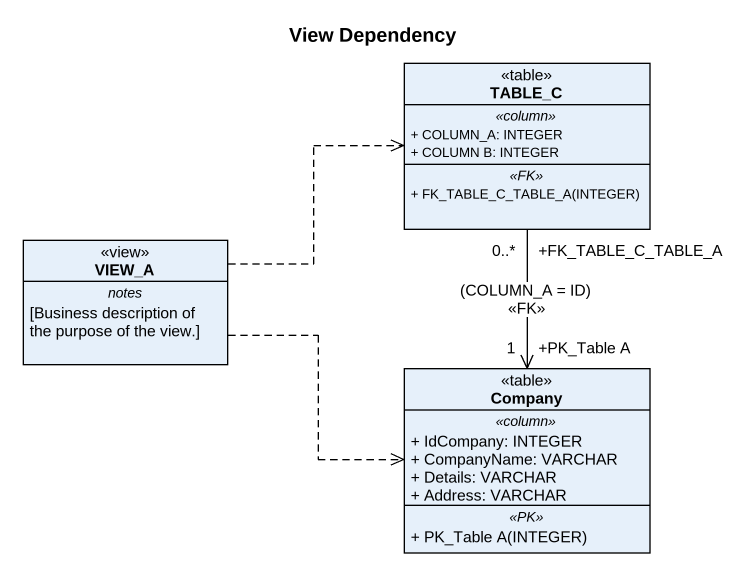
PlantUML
@startuml
title View Dependency
hide circle
hide empty members
skinparam classAttributeIconSize 0
class TABLE_C <<table>> {
  .. <<column>> ..
  + COLUMN_A: INTEGER
  + COLUMN B: INTEGER
  .. <<FK>> ..
  + FK_TABLE_C_TABLE_A(INTEGER)
}
class VIEW_A <<view>> {
  -- notes --
  [Business description of the purpose of the view.]
}
class Company <<table>> {
  .. <<column>> ..
  + IdCompany: INTEGER
  + CompanyName: VARCHAR
  + Details: VARCHAR
  + Address: VARCHAR
  .. <<PK>> ..
  + PK_Table A(INTEGER)
}
TABLE_C "+FK_TABLE_C_TABLE_A\n0..*" --> "+PK_Table A\n1" Company : (COLUMN_A = ID)\n<<FK>>
VIEW_A .right.> TABLE_C
VIEW_A .right.> Company
@enduml
